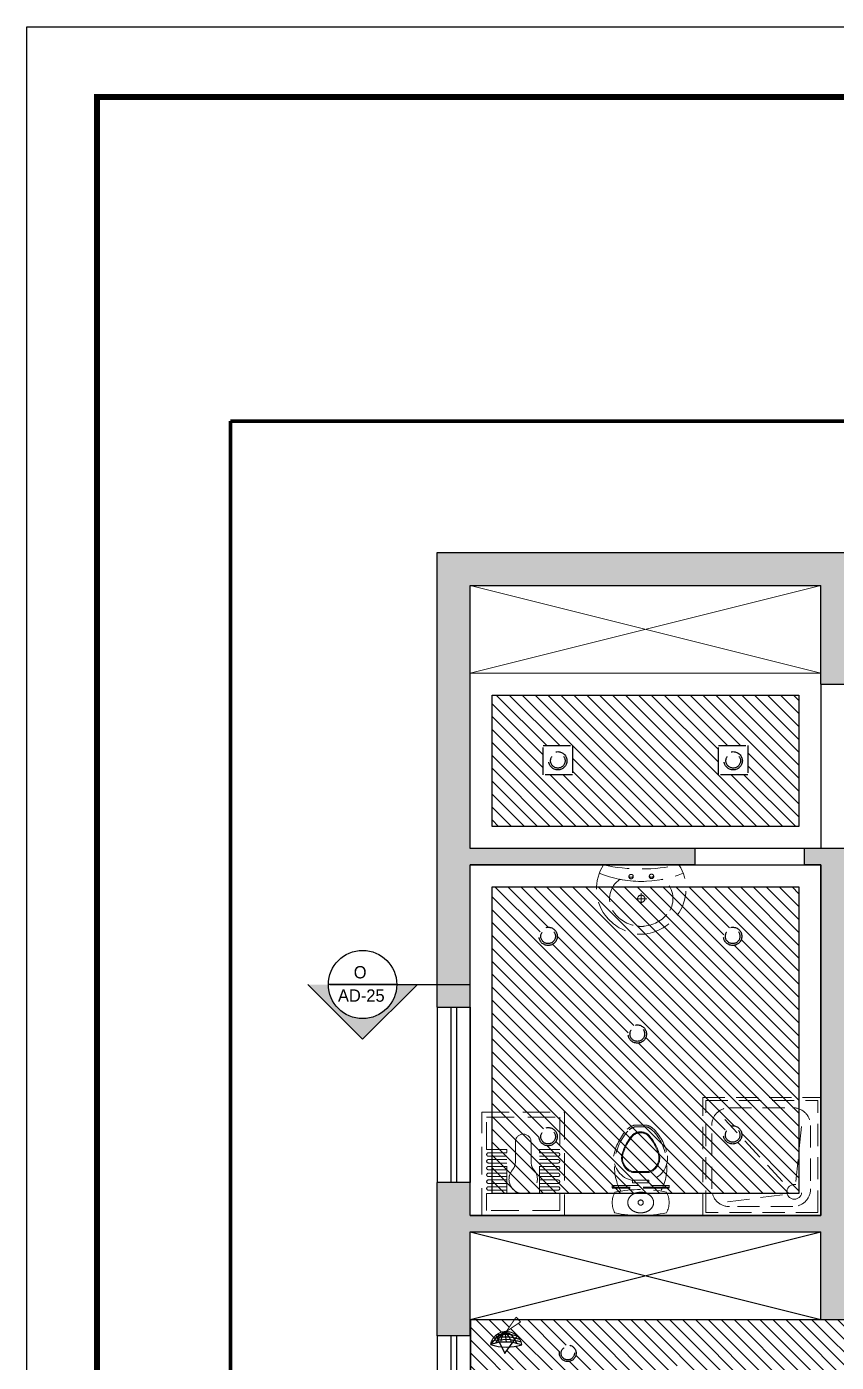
# Model space of a CAD drawing. Extents: x 10753 to 18704, y -5361 to 1140.
# Drawn here: x 12704.2 to 12925.8, y -1097.9 to -732.2 of the extents above; entities that cross this region are included whole.
import ezdxf

# ---------------------------------------------------------------- set-up
doc = ezdxf.new("R2010")
doc.units = 0
doc.header["$LTSCALE"] = 30
doc.header["$MEASUREMENT"] = 0
doc.linetypes.add('HIDDEN', pattern=[0.375, 0.25, -0.125])
doc.layers.get('0').update_dxf_attribs({"linetype": 'CONTINUOUS'})
for name, color, linetype in [('Ceiling Plans', 165, 'CONTINUOUS'), ('CEILING SECTION', 33, 'CONTINUOUS'), ('E-SAVERS', 2, 'HIDDEN'), ('furniture', 9, 'CONTINUOUS'), ('SEAL', 1, 'CONTINUOUS'), ('stairs terrace', 1, 'CONTINUOUS'), ('SWITCHES', 3, 'CONTINUOUS'), ('WALL', 2, 'CONTINUOUS'), ('Walls Hatch', 51, 'CONTINUOUS'), ('WINDOW', 5, 'CONTINUOUS'), ('WL', 9, 'CONTINUOUS')]:
    doc.layers.add(name, color=color, linetype=linetype)
doc.layers.add('hatich', color=8, linetype='HIDDEN', lineweight=5)
doc.styles.add('EE', font='eurr____.ttf')

# ---------------------------------------------------------------- blocks, each defined once
blk = doc.blocks.new('WINDOW')
for p, q in [((12, 0), (0, 0)), ((12, -3.75), (0, -3.75)), ((12, -5.25), (0, -5.25)), ((12, -9), (0, -9))]:
    blk.add_line(p, q)
blk = doc.blocks.new('DISH')
for p, q in [((-0.51, 3.15), (4.23, 1.64)), ((0.33, -2.03), (-0.51, 3.15))]:
    blk.add_line(p, q)
at = {"const_width": 0.25}
blk.add_lwpolyline([(-2.08, -1.29, 0.835288), (3.55, 4.21, 0.835288)], format="xyb", dxfattribs=at)
blk.add_lwpolyline([(-0.64, 3.15, 1), (-0.39, 3.15, 1)], format="xyb", close=True, dxfattribs=at)
for points in [[(3.04, -0.89), (2.22, -5.15)], [(3.04, -0.89), (3.85, -5.15)]]:
    blk.add_lwpolyline(points, dxfattribs=at)
blk.add_lwpolyline([(3.85, -5.15), (2.22, -5.15)])
for centre, radius, start, end in [((9.18, -7.17), 12.7, 116.3087, 152.407), ((-7.71, 10.1), 12.7, 296.3087, 332.407), ((-7.22, 9.7), 12.7, 296.3087, 331.1304), ((-6.15, 2.62), 9.83, 339.1084, 9.3505), ((-6.67, 9.34), 12.7, 297.7801, 328.5558), ((2.61, 4.15), 4.7, 238.7814, 275.8089), ((-6.24, 8.85), 12.7, 301.1426, 325.4613), ((-8.95, -13.51), 17.71, 46.4989, 55.141), ((-0.01, -0.3), 3.11, 349.0787, 47.6791), ((-4.33, 0.79), 7.55, 347.1666, 17.5568), ((1.07, 3.01), 4.15, 241.461, 300.1186)]:
    blk.add_arc(centre, radius, start, end)
blk = doc.blocks.new('SHAWER1')
for p, q in [((1, -1), (1, -41)), ((1, -1), (41, -1)), ((2, -2), (2, -40)), ((2, -2), (40, -2)), ((40, -40), (40, -2)), ((41, -41), (41, -1)), ((12.5, -9.5), (31.5, -7.5)), ((8, -14), (5.5, -33.5)), ((12.5, -14), (33.5, -33.5)), ((2, -40), (40, -40)), ((1, -41), (41, -41))]:
    blk.add_line(p, q)
blk.add_lwpolyline([(31.5, -4.5), (10, -4.5, 0.414214), (4, -10.5), (4, -32, 0.414214), (10, -38), (31.5, -38, 0.414214), (37.5, -32), (37.5, -10.5, 0.414214)], format="xyb", close=True)
blk.add_circle((9, -10), 2.5)
blk = doc.blocks.new('W.C')
for p, q in [((-3.56, 25.29), (-3.82, 25.06)), ((-3.25, 24.9), (-3.45, 24.72)), ((1.87, 26.24), (-1.79, 26.26)), ((1.86, 25.74), (-1.79, 25.76)), ((3.89, 25.04), (3.64, 25.27)), ((-2.37, 12.76), (-0.03, 12.75)), ((-2.37, 12.51), (-0.03, 12.5)), ((2.37, 12.49), (0.03, 12.5)), ((0.04, 12.75), (2.37, 12.74)), ((-8.23, 8.82), (-8.23, 8.07)), ((8.27, 8.67), (-8.23, 8.71)), ((-8.23, 8.21), (8.27, 8.17)), ((-8.23, 7.96), (8.27, 7.92)), ((-2.37, 10.26), (-2.38, 9.51)), ((-2.38, 9.51), (-0.04, 9.5)), ((-2.37, 10.26), (-0.04, 10.25)), ((2.36, 10.24), (0.03, 10.25)), ((2.36, 9.49), (0.03, 9.5)), ((2.36, 10.24), (2.36, 9.49)), ((8.27, 8.02), (8.27, 8.77))]:
    blk.add_line(p, q)
blk.add_circle((0.01, 3.75), 0.75)
for centre, radius, start, end in [((7.64, 14.23), 15.77, 136.6415, 168.8921), ((7.64, 14.23), 15.27, 136.6415, 208.0248), ((7.64, 14.23), 13.52, 136.6415, 166.7954), ((7.64, 14.23), 13.27, 136.6415, 166.7954), ((-0.02, 20.87), 5.66, 108.1879, 128.73), ((-0.02, 20.87), 5.16, 108.1879, 128.73), ((-0.02, 20.87), 3.41, 89.6485, 128.73), ((-0.02, 20.87), 3.16, 89.6485, 128.73), ((0.07, 20.87), 3.41, 50.9518, 90.0333), ((0.07, 20.87), 3.16, 50.9518, 90.0333), ((0.07, 20.87), 5.16, 50.9518, 71.494), ((0.07, 20.87), 5.66, 50.9518, 71.494), ((-7.63, 14.28), 13.27, 12.8864, 43.0404), ((-7.63, 14.28), 13.52, 12.8864, 43.0404), ((-7.63, 14.28), 15.27, 331.699, 43.0404), ((-7.63, 14.28), 15.77, 10.7897, 43.0404), ((-1.19, 16.67), 6.59, 174.76, 259.6386), ((-1.19, 16.67), 4.34, 172.1106, 253.2536), ((-1.19, 16.67), 4.09, 171.6346, 253.2536), ((1.21, 16.66), 6.59, 280.0432, 4.9218), ((1.21, 16.66), 4.09, 286.4283, 8.0472), ((1.21, 16.66), 4.34, 286.4283, 7.5712), ((-1.86, 3.76), 6.38, 151.7684, 207.9134), ((-0.08, -30.37), 37.88, 78.4197, 101.2621), ((-1.32, 3.75), 2.42, 152.4673, 179.8409), ((-0.68, 3.42), 3.14, 128.5007, 152.4673), ((-0.26, 2.9), 3.81, 108.1746, 128.5007), ((0.01, 2.08), 4.67, 89.8409, 108.1746), ((0.01, 2.08), 4.67, 71.5072, 89.8409), ((0.28, 2.9), 3.81, 51.1811, 71.5072), ((0.7, 3.42), 3.14, 27.2145, 51.1811), ((1.34, 3.75), 2.42, 359.8409, 27.2145), ((1.89, 3.74), 6.38, 331.7684, 27.9134), ((0.11, 37.87), 37.88, 258.4197, 281.2621), ((-1.32, 3.75), 2.42, 179.8409, 207.2145), ((-0.68, 4.08), 3.14, 207.2145, 231.1811), ((-0.26, 4.6), 3.81, 231.1811, 251.5072), ((0.02, 5.42), 4.67, 251.5072, 269.8409), ((0.02, 5.42), 4.67, 269.8409, 288.1746), ((0.28, 4.6), 3.81, 288.1746, 308.5007), ((0.7, 4.08), 3.14, 308.5007, 332.4673), ((1.34, 3.75), 2.42, 332.4673, 359.8409)]:
    blk.add_arc(centre, radius, start, end)
blk = doc.blocks.new('A$C17367797')
at = {"color": 2}
for p, q in [((13, 8.73), (13, 11.92)), ((11.4, 10.32), (14.59, 10.32))]:
    blk.add_line(p, q, dxfattribs=at)
for points in [[(23.94, 20.16), (2.06, 20.16, 0.313319), (2.54, 5.54, 0.199679), (11.81, 0.07, 0.059042), (14.19, 0.07, 0.199679), (23.46, 5.54, 0.313319)], [(21.3, 6.91, 0.393124), (19.21, 15.96, -0.095727), (6.79, 15.96, 0.393124), (4.7, 6.91, 0.226359), (12.1, 2.33, 0.028741), (13, 2.28, 0.028741), (13.9, 2.33, 0.226359)]]:
    blk.add_lwpolyline(points, format="xyb", close=True)
for centre in [(10.05, 16.76), (15.98, 16.81)]:
    blk.add_circle(centre, 0.647)
blk.add_circle((13, 10.32), 1.06, dxfattribs=at)
for centre, radius, start, end in [((13, 69.54), 50.58, 257.5052, 282.4948), ((13, 48.1), 32.74, 248.1629, 291.8371), ((10.05, 17.72), 1.15, 235.9223, 304.0777), ((15.97, 17.76), 1.15, 236.7204, 304.8758)]:
    blk.add_arc(centre, radius, start, end)

msp = doc.modelspace()

# ---------------------------------------------------------------- hatches: boundary and pattern name
at = {"layer": 'Ceiling Plans'}
h = msp.add_hatch(dxfattribs=at)
h.set_pattern_fill('ANSI31', color=200, scale=20, angle=90)
h.set_pattern_definition([(135, (16662.0542, -20618.8955), (-1.76776695, -1.76776695), [])])
h.paths.add_polyline_path([(12872.07826, -1086.21197), (12872.07826, -1107.22656, 0.040194288), (12915.67868, -1110.73721), (12915.67868, -1105.43741, -1), (12915.67868, -1100.89569), (12915.67868, -1086.21197)])
h.paths.add_polyline_path([(12882.97836, -1103.32898, -1), (12882.97836, -1098.78727, -1)], flags=16)
h.paths.add_polyline_path([(12882.97836, -1102.87481, -1), (12882.97836, -1099.24144, -1)], flags=0)
h.paths.add_polyline_path([(12838.79226, -1086.21197), (12839.42177, -1086.84416), (12835.50201, -1089.48824, -0.362701715), (12839.74421, -1093.12882, -0.063979144), (12836.26811, -1093.73947), (12835.03677, -1095.44464, -0.559360293), (12835.05408, -1095.21309), (12834.26698, -1093.68697, -0.057507431), (12831.16424, -1093.01439, -0.362701714), (12835.50201, -1089.48824), (12837.73239, -1086.21197), (12825.7528, -1086.21197), (12825.7528, -1230.21197), (12872.07826, -1230.21197), (12872.07826, -1209.19737, 0.030785584), (12839.37794, -1216.58683), (12839.37794, -1099.8371, 0.030785584), (12872.07826, -1107.22656), (12872.07826, -1086.21197)])
h.paths.add_polyline_path([(12852.32181, -1097.72039, -1), (12852.32181, -1093.17868, -1)], flags=16)
h.paths.add_polyline_path([(12852.32181, -1097.26622, -1), (12852.32181, -1093.63285, -1)], flags=0)
h.paths.add_polyline_path([(12831.88411, -1115.73309, -1), (12831.88411, -1111.19138, -1)], flags=16)
h.paths.add_polyline_path([(12831.88411, -1115.27892, -1), (12831.88411, -1111.64555, -1)], flags=0)
h.paths.add_polyline_path([(12835.56117, -1185.64337), (12835.56117, -1220.52372), (12827.23251, -1220.52372), (12827.23251, -1185.64337)], flags=16)
h.paths.add_polyline_path([(12852.32181, -1223.24526, -1), (12852.32181, -1218.70355, -1)], flags=16)
h.paths.add_polyline_path([(12852.32181, -1222.79109, -1), (12852.32181, -1219.15772, -1)], flags=0)
h.paths.add_polyline_path([(12915.67868, -1086.21197), (12915.67868, -1100.89569, -1), (12915.67868, -1105.43741), (12915.67868, -1110.73721, 0.040194288), (12959.27911, -1107.22656), (12959.27911, -1086.21197)])
h.paths.add_polyline_path([(12938.98585, -1087.2041), (12937.23122, -1087.2041), (12937.15295, -1087.44628), (12942.603, -1087.44628, -1.0691929)], flags=16)
h.paths.add_polyline_path([(12945.95277, -1088.62604), (12945.95277, -1086.80935), (12956.85288, -1086.80935), (12956.85288, -1088.62604), (12955.43279, -1088.62604, -1), (12951.79942, -1088.62604), (12950.95505, -1088.62604, -1), (12947.32168, -1088.62604)], flags=16)
h.paths.add_polyline_path([(12948.379, -1098.9315, -1), (12948.379, -1103.47321, -1)], flags=16)
h.paths.add_polyline_path([(12948.379, -1099.38567, -1), (12948.379, -1103.01904, -1)], flags=0)
h.paths.add_polyline_path([(12959.27911, -1086.21197), (12959.27911, -1107.22656, 0.030785584), (12991.97943, -1099.8371), (12991.97943, -1216.58683, 0.030785584), (12959.27911, -1209.19737), (12959.27911, -1230.21197), (13005.60457, -1230.21197), (13005.60457, -1086.21197)])
h.paths.add_polyline_path([(12999.47326, -1115.73309, -1), (12999.47326, -1111.19138, -1)], flags=16)
h.paths.add_polyline_path([(12999.47326, -1115.27892, -1), (12999.47326, -1111.64555, -1)], flags=0)
h.paths.add_polyline_path([(12979.03555, -1097.6986, -1), (12979.03555, -1093.15689, -1)], flags=16)
h.paths.add_polyline_path([(12979.03555, -1097.24443, -1), (12979.03555, -1093.61106, -1)], flags=0)
h.paths.add_polyline_path([(12999.47326, -1205.23256, -1), (12999.47326, -1200.69084, -1)], flags=16)
h.paths.add_polyline_path([(12999.47326, -1204.77838, -1), (12999.47326, -1201.14502, -1)], flags=0)
h.paths.add_polyline_path([(12979.03555, -1223.26705, -1), (12979.03555, -1218.72533, -1)], flags=16)
h.paths.add_polyline_path([(12979.03555, -1222.81287, -1), (12979.03555, -1219.17951, -1)], flags=0)
h.paths.add_polyline_path([(12915.67868, -1205.68673), (12915.67868, -1210.98653, -1), (12915.67868, -1215.52824), (12915.67868, -1230.21197), (12959.27911, -1230.21197), (12959.27911, -1209.19737, 0.040194288)])
h.paths.add_polyline_path([(12948.379, -1212.95072, -1), (12948.379, -1217.49243, -1)], flags=16)
h.paths.add_polyline_path([(12948.379, -1213.40489, -1), (12948.379, -1217.03826, -1)], flags=0)
h.paths.add_polyline_path([(12872.07826, -1209.19737), (12872.07826, -1230.21197), (12915.67868, -1230.21197), (12915.67868, -1215.52824, -1), (12915.67868, -1210.98653), (12915.67868, -1205.68673, 0.040194288)])
h.paths.add_polyline_path([(12882.97836, -1217.63667, -1), (12882.97836, -1213.09496, -1)], flags=16)
h.paths.add_polyline_path([(12882.97836, -1217.1825, -1), (12882.97836, -1213.54913, -1)], flags=0)
h.paths.add_polyline_path([(12834.45388, -1211.13451), (12834.45388, -1195.49483), (12829.11949, -1195.49483), (12829.11949, -1211.13451)], flags=8)
at = {"layer": 'CEILING SECTION'}
msp.add_hatch(color=256, dxfattribs=at).paths.add_polyline_path([(12781.15408, -994.4726), (12786.80993, -994.4726, 0.414213562), (12796.15408, -1003.81675, 0.414213562), (12805.49822, -994.4726), (12811.15408, -994.4726), (12796.15408, -1009.4726)])
at = {"layer": 'Walls Hatch'}
h = msp.add_hatch(color=51, dxfattribs=at)
h.dxf.hatch_style = 1
h.paths.add_polyline_path([(13110.60457, -900.21197), (13110.60457, -1077.21197), (13106.10457, -1077.21197), (13106.10457, -1086.21197), (13119.60457, -1086.21197), (13119.60457, -909.21197), (13178.10457, -909.21197), (13178.10457, -900.21197)])
h.paths.add_polyline_path([(12930.60457, -1077.21197), (12930.60457, -957.21197), (12917.10457, -957.21197), (12917.10457, -961.71197), (12921.60457, -961.71197), (12921.60457, -1057.71197), (12825.60457, -1057.71197), (12825.60457, -1048.71197), (12816.60457, -1048.71197), (12816.60457, -1090.71197), (12825.60457, -1090.71197), (12825.60457, -1062.21197), (12921.60457, -1062.21197), (12921.60457, -1086.21197), (13005.60457, -1086.21197), (13053.60457, -1086.21197), (13053.60457, -1090.71197), (13062.60457, -1090.71197), (13062.60457, -1086.21197), (13064.10457, -1086.21197), (13064.10457, -1077.21197)])
h.paths.add_polyline_path([(13053.60457, -1132.71197), (13053.60457, -1149.21197), (13049.1025, -1149.21197), (13049.1025, -1158.21197), (13095.60457, -1158.21197), (13095.60457, -1230.21197), (13014.60457, -1230.21197), (13014.60457, -1158.21197), (13019.1025, -1158.21197), (13019.1025, -1149.21197), (13005.60457, -1149.21197), (13005.60457, -1230.21197), (12825.7528, -1230.21197), (12825.60457, -1230.21197), (12825.60457, -1174.71197), (12816.60457, -1174.71197), (12816.60457, -1234.71197), (12882.60457, -1234.71197), (12969.60457, -1234.71197), (13031.10457, -1234.71197), (13031.10457, -1338.21197), (12996.60457, -1338.21197), (12996.60457, -1347.21197), (13031.10457, -1347.21197), (13104.60457, -1347.21197), (13104.60457, -1338.21197), (13035.60457, -1338.21197), (13035.60457, -1234.71197), (13095.60457, -1234.71197), (13095.60457, -1302.14447), (13104.60457, -1302.14447), (13104.60457, -1290.21197), (13100.10457, -1290.21197), (13100.10457, -1158.21197), (13139.82997, -1158.21197), (13143.60457, -1158.21197), (13143.60457, -1149.21197), (13062.60457, -1149.21197), (13062.60457, -1132.71197)])
h.paths.add_polyline_path([(12825.60457, -1338.21197), (12825.60457, -1296.21197), (12830.10457, -1296.21197), (12830.10457, -1291.71197), (12816.60457, -1291.71197), (12816.60457, -1347.21197), (12912.60457, -1347.21197), (12912.60457, -1338.21197), (12887.10457, -1338.21197), (12887.10457, -1291.71197), (12854.10457, -1291.71197), (12854.10457, -1296.21197), (12882.60457, -1296.21197), (12882.60457, -1338.21197)])
h.paths.add_polyline_path([(12816.60457, -876.21197), (12816.60457, -1000.71197), (12825.60457, -1000.71197), (12825.60457, -961.71197), (12887.10457, -961.71197), (12887.10457, -957.21197), (12825.60457, -957.21197), (12825.60457, -885.21197), (12921.60457, -885.21197), (12921.60457, -912.21197), (12930.60457, -912.21197), (12930.60457, -885.21197), (12966.607, -885.21197), (12966.607, -876.21197)])
h.paths.add_polyline_path([(13322.10457, -900.21197), (13322.10457, -909.21197), (13380.60457, -909.21197), (13380.60457, -933.30958, -0.022070349), (13394.10457, -933.42313), (13394.10457, -924.41139, 0.006949214), (13389.60457, -924.25055), (13389.60457, -900.21197)])
h.paths.add_polyline_path([(13293.06889, -1086.21197), (13293.06889, -1090.71197), (13302.06889, -1090.71197), (13302.06889, -1086.21197, -0.98816443), (13470.04507, -1084.21197), (13415.10457, -1084.21197), (13415.10457, -1093.21197), (13424.10457, -1093.21197), (13424.10457, -1088.71197), (13479.03528, -1088.71197, 1.013533646)])
h.paths.add_polyline_path([(13184.10457, -1137.21197), (13184.10457, -1149.21197), (13179.60457, -1149.21197), (13179.60457, -1158.21197), (13184.10457, -1158.21197), (13184.10457, -1290.21197), (13179.60457, -1290.21197), (13179.60457, -1347.21197), (13214.10457, -1347.21197), (13214.10457, -1338.21197), (13188.60457, -1338.21197), (13188.60457, -1222.71197), (13215.60457, -1222.71197), (13215.60457, -1218.21197), (13188.60457, -1218.21197), (13188.60457, -1146.21197), (13266.60457, -1146.21197), (13266.60457, -1186.71197), (13275.60457, -1186.71197), (13275.60457, -1146.21197), (13302.06889, -1146.21197), (13302.06889, -1132.71197), (13293.06889, -1132.71197), (13293.06889, -1137.21197)])
h.paths.add_polyline_path([(13266.60457, -1216.71197), (13266.60457, -1338.21197), (13262.10457, -1338.21197), (13262.10457, -1347.21197), (13284.60457, -1347.21197), (13284.60457, -1338.21197), (13275.60457, -1338.21197), (13275.60457, -1216.71197)], flags=17)
h.paths.add_polyline_path([(13415.10457, -1135.21197), (13415.10457, -1137.21197), (13344.06889, -1137.21197), (13344.06889, -1146.21197), (13419.60457, -1146.21197), (13419.60457, -1338.21197), (13400.10457, -1338.21197), (13400.10457, -1347.21197), (13439.10457, -1347.21197), (13439.10457, -1338.21197), (13424.10457, -1338.21197), (13424.10457, -1135.21197)])
h.paths.add_polyline_path([(13356.60457, -1338.21197), (13356.60457, -1347.21197), (13370.10457, -1347.21197), (13370.10457, -1338.21197)], flags=17)
h.paths.add_polyline_path([(13370.10457, -1338.21197), (13381.35457, -1347.21197), (13388.85457, -1347.21197), (13400.10457, -1338.21197)], flags=17)
h.paths.add_polyline_path([(13370.10457, -1338.21197), (13370.10457, -1347.21197), (13381.35457, -1347.21197)], flags=16)
h.paths.add_polyline_path([(13388.85457, -1347.21197), (13400.10457, -1347.21197), (13400.10457, -1338.21197)], flags=16)
h.paths.add_polyline_path([(13466.10457, -1167.19171), (13466.10457, -1287.21197), (13475.10457, -1287.21197), (13475.10457, -1167.19171), (13499.10457, -1167.19171), (13499.10457, -1158.19171), (13475.10457, -1158.19171, 0.414213562)])
h.paths.add_polyline_path([(13521.07969, -1158.19171), (13499.10457, -1158.19171), (13499.10457, -1167.19171), (13526.3767, -1167.19171, 0.066681892), (13542.74331, -1127.40813), (13534.03918, -1125.11946, -0.058237248)])
h.paths.add_polyline_path([(13476.11029, -951.53997), (13471.10799, -959.02175, -0.094745019), (13512.03291, -999.36691), (13519.44256, -994.25837, 0.094745019)])
h.paths.add_polyline_path([(13431.85935, -930.81817), (13429.31544, -939.45116, -0.018581867), (13440.09313, -943.06735), (13443.27103, -934.64708, 0.018581867)])
h.paths.add_polyline_path([(13528.18221, -1029.53038, -0.02209114), (13532.62924, -1042.29087), (13541.25044, -1039.70728, 0.02209114), (13536.54182, -1026.19617)])
h.paths.add_polyline_path([(13538.83482, -1077.75199, -0.02209114), (13538.98545, -1091.26433), (13547.98054, -1091.56153, 0.02209114), (13547.82105, -1077.25434)])

# ---------------------------------------------------------------- linework, layer by layer
at = {"layer": 'Ceiling Plans'}
for p, q in [((12921.60457, -912.21197), (12921.60457, -957.21197)), ((12836.9411, -951.21197), (12831.60457, -945.87543)), ((12833.40556, -951.21197), (12831.60457, -949.41097)), ((12917.10457, -957.21197), (12887.10457, -957.21197)), ((12887.10457, -961.71197), (12917.10457, -961.71197))]:
    msp.add_line(p, q, dxfattribs=at)
at = {"layer": 'Ceiling Plans', "color": 200}
for p, q in [((12845.60457, -931.59116), (12831.60457, -917.59116)), ((12846.58487, -929.03593), (12832.7609, -915.21197)), ((12850.1204, -929.03593), (12836.29644, -915.21197)), ((12875.83197, -951.21197), (12839.83197, -915.21197)), ((12879.36751, -951.21197), (12843.36751, -915.21197)), ((12882.90304, -951.21197), (12846.90304, -915.21197)), ((12886.43857, -951.21197), (12850.43857, -915.21197)), ((12889.97411, -951.21197), (12853.97411, -915.21197)), ((12893.50964, -951.21197), (12857.50964, -915.21197)), ((12897.04517, -951.21197), (12861.04517, -915.21197)), ((12900.58071, -951.21197), (12864.58071, -915.21197)), ((12904.11624, -951.21197), (12868.11624, -915.21197)), ((12907.65178, -951.21197), (12871.65178, -915.21197)), ((12893.60457, -933.62922), (12875.18731, -915.21197)), ((12893.60457, -930.09369), (12878.72284, -915.21197)), ((12896.08234, -929.03593), (12882.25838, -915.21197)), ((12899.61788, -929.03593), (12885.79391, -915.21197)), ((12915.60457, -941.48709), (12889.32945, -915.21197)), ((12915.60457, -937.95155), (12892.86498, -915.21197)), ((12915.60457, -934.41602), (12896.40051, -915.21197)), ((12915.60457, -930.88048), (12899.93605, -915.21197)), ((12915.60457, -927.34495), (12903.47158, -915.21197)), ((12915.60457, -923.80942), (12907.00712, -915.21197)), ((12915.60457, -920.27388), (12910.54265, -915.21197)), ((12915.60457, -916.73835), (12914.07818, -915.21197)), ((12845.60457, -935.1267), (12831.60457, -921.1267)), ((12858.1543, -951.21197), (12831.60457, -924.66223)), ((12854.61877, -951.21197), (12831.60457, -928.19776)), ((12851.08323, -951.21197), (12831.60457, -931.7333)), ((12872.29644, -951.21197), (12853.60457, -932.52009)), ((12915.60457, -945.02262), (12901.60457, -931.02262)), ((12847.5477, -951.21197), (12831.60457, -935.26883)), ((12868.7609, -951.21197), (12853.60457, -936.05563)), ((12915.60457, -948.55815), (12901.60457, -934.55815)), ((12844.01217, -951.21197), (12831.60457, -938.80437)), ((12861.68984, -951.21197), (12847.5138, -937.03593)), ((12865.22537, -951.21197), (12851.04933, -937.03593)), ((12911.18731, -951.21197), (12897.01128, -937.03593)), ((12914.72284, -951.21197), (12900.54681, -937.03593)), ((12840.47663, -951.21197), (12831.60457, -942.3399)), ((12844.74923, -980.07625), (12832.38495, -967.71197)), ((12846.9825, -978.77399), (12835.92048, -967.71197)), ((12915.60457, -1043.86052), (12839.45602, -967.71197)), ((12915.60457, -1040.32498), (12842.99155, -967.71197)), ((12915.60457, -1036.78945), (12846.52708, -967.71197)), ((12915.60457, -1033.25391), (12850.06262, -967.71197)), ((12915.60457, -1029.71838), (12853.59815, -967.71197)), ((12915.60457, -1026.18285), (12857.13369, -967.71197)), ((12915.60457, -1022.64731), (12860.66922, -967.71197)), ((12915.60457, -1019.11178), (12864.20475, -967.71197)), ((12915.60457, -1015.57624), (12867.74029, -967.71197)), ((12915.60457, -1012.04071), (12871.27582, -967.71197)), ((12915.60457, -1008.50518), (12874.81135, -967.71197)), ((12915.60457, -1004.96964), (12878.34689, -967.71197)), ((12895.00262, -980.83216), (12881.88242, -967.71197)), ((12896.62457, -978.91858), (12885.41796, -967.71197)), ((12915.60457, -994.36304), (12888.95349, -967.71197)), ((12915.60457, -990.82751), (12892.48902, -967.71197)), ((12915.60457, -987.29197), (12896.02456, -967.71197)), ((12915.60457, -983.75644), (12899.56009, -967.71197)), ((12915.60457, -980.22091), (12903.09563, -967.71197)), ((12915.60457, -976.68537), (12906.63116, -967.71197)), ((12915.60457, -973.14984), (12910.16669, -967.71197)), ((12915.60457, -969.6143), (12913.70223, -967.71197)), ((12868.87024, -1007.73279), (12831.60457, -970.46712)), ((12909.31388, -1051.71197), (12831.60457, -974.00265)), ((12905.77835, -1051.71197), (12831.60457, -977.53819)), ((12902.24281, -1051.71197), (12831.60457, -981.07372)), ((12870.39989, -1005.72691), (12848.14124, -983.46826)), ((12915.60457, -1047.39605), (12849.4435, -981.23499)), ((12915.60457, -1001.43411), (12897.90484, -983.73439)), ((12915.60457, -997.89858), (12899.81842, -982.11243)), ((12898.70728, -1051.71197), (12831.60457, -984.60925)), ((12895.17174, -1051.71197), (12831.60457, -988.14479)), ((12891.63621, -1051.71197), (12831.60457, -991.68032)), ((12888.10068, -1051.71197), (12831.60457, -995.21586)), ((12884.56514, -1051.71197), (12831.60457, -998.75139)), ((12881.02961, -1051.71197), (12831.60457, -1002.28692)), ((12877.49407, -1051.71197), (12831.60457, -1005.82246)), ((12873.95854, -1051.71197), (12831.60457, -1009.35799)), ((12897.85119, -1033.17821), (12873.66328, -1008.99029)), ((12870.42301, -1051.71197), (12831.60457, -1012.89352)), ((12895.38939, -1034.25194), (12871.65739, -1010.51995)), ((12866.88747, -1051.71197), (12831.60457, -1016.42906)), ((12845.63491, -1033.99494), (12831.60457, -1019.96459)), ((12844.45391, -1036.34947), (12831.60457, -1023.50013)), ((12856.28087, -1051.71197), (12831.60457, -1027.03566)), ((12852.74534, -1051.71197), (12831.60457, -1030.57119)), ((12849.2098, -1051.71197), (12831.60457, -1034.10673)), ((12845.67427, -1051.71197), (12831.60457, -1037.64226)), ((12859.81641, -1051.71197), (12846.71925, -1038.61482)), ((12863.35194, -1051.71197), (12849.07378, -1037.43381)), ((12912.84941, -1051.71197), (12898.85932, -1037.72187)), ((12915.60457, -1050.93158), (12899.93305, -1035.26007)), ((12842.13874, -1051.71197), (12831.60457, -1041.1778)), ((12838.6032, -1051.71197), (12831.60457, -1044.71333)), ((12835.06767, -1051.71197), (12831.60457, -1048.24886))]:
    msp.add_line(p, q, dxfattribs=at)
for points in [[(12831.60457, -951.21197), (12831.60457, -915.21197), (12915.60457, -915.21197), (12915.60457, -951.21197)], [(12831.60457, -1051.71197), (12831.60457, -967.71197), (12915.60457, -967.71197), (12915.60457, -1051.71197)]]:
    msp.add_lwpolyline(points, close=True, dxfattribs=at)
at = {"layer": 'Ceiling Plans'}
for points in [[(12825.60457, -1057.71197), (12825.60457, -961.71197), (12921.60457, -961.71197), (12921.60457, -1057.71197)], [(12825.7528, -1230.21197), (12825.7528, -1086.21197), (13005.60457, -1086.21197), (13005.60457, -1230.21197)]]:
    msp.add_lwpolyline(points, close=True, dxfattribs=at)
at = {"layer": 'CEILING SECTION'}
for p, q in [((12781.15408, -994.4726), (12796.15408, -1009.4726)), ((12805.49822, -994.4726), (12786.80993, -994.4726)), ((12787.20993, -994.4726), (12825.60457, -994.47169)), ((12811.15408, -994.4726), (12796.15408, -1009.4726))]:
    msp.add_line(p, q, dxfattribs=at)
msp.add_circle((12796.15408, -994.4726), 9.34415, dxfattribs=at)
at = {"layer": 'E-SAVERS', "color": 1}
for points in [[(12845.60457, -937.03593), (12845.60457, -929.03593), (12853.60457, -929.03593), (12853.60457, -937.03593)], [(12893.60457, -937.03593), (12893.60457, -929.03593), (12901.60457, -929.03593), (12901.60457, -937.03593)]]:
    msp.add_lwpolyline(points, close=True, dxfattribs=at)
for centre, radius in [((12849.60457, -933.21197), 2.5), ((12849.60457, -933.21197), 2), ((12897.60457, -933.21197), 2.5), ((12897.60457, -933.21197), 2)]:
    msp.add_circle(centre, radius, dxfattribs=at)
at = {"layer": 'E-SAVERS', "color": 2}
for centre, radius in [((12846.9438, -981.27369), 2.5), ((12846.9438, -981.27369), 2), ((12897.46332, -981.27369), 2.5), ((12897.46332, -981.27369), 2), ((12871.35145, -1008.03874), 2.5), ((12871.35145, -1008.03874), 2), ((12846.9438, -1036.12492), 2.5), ((12846.9438, -1036.12492), 2), ((12897.46332, -1035.64794), 2.5), ((12897.46332, -1035.64794), 2), ((12852.32181, -1095.44953), 2.27086), ((12852.32181, -1095.44953), 1.81668)]:
    msp.add_circle(centre, radius, dxfattribs=at)
at = {"layer": 'furniture'}
msp.add_line((12851.47162, -1057.71197), (12828.7748, -1057.71197), dxfattribs=at)
at = {"layer": 'hatich', "linetype": 'Continuous'}
for p, q in [((12825.60457, -909.21197), (12921.60457, -885.21197)), ((12825.60457, -885.21197), (12921.60457, -909.21197)), ((12825.60457, -909.21197), (12921.60457, -909.21197))]:
    msp.add_line(p, q, dxfattribs=at)
at = {"layer": 'hatich'}
for p, q in [((12828.7748, -1029.43396), (12851.47162, -1029.43396)), ((12828.7748, -1057.71197), (12828.7748, -1029.43396)), ((12830.11428, -1030.77345), (12850.13213, -1030.77345)), ((12830.11428, -1039.62893), (12830.11428, -1030.77345)), ((12850.13213, -1030.77345), (12850.13213, -1039.62893)), ((12851.47162, -1029.43396), (12851.47162, -1057.71197)), ((12837.98376, -1042.97996), (12837.98375, -1037.56389)), ((12842.26266, -1037.56389), (12842.26266, -1042.97996)), ((12835.67686, -1039.62893), (12830.11428, -1039.62893)), ((12835.67686, -1040.55913), (12830.57938, -1040.55913)), ((12830.57938, -1041.48932), (12835.67686, -1041.48932)), ((12835.67687, -1051.7215), (12835.67686, -1039.62893)), ((12844.56955, -1039.62893), (12850.13213, -1039.62893)), ((12844.56955, -1051.7215), (12844.56955, -1039.62893)), ((12844.56955, -1040.55913), (12849.66703, -1040.55913)), ((12849.66703, -1041.48932), (12844.56955, -1041.48932)), ((12835.67686, -1042.41952), (12830.57938, -1042.41952)), ((12830.57938, -1043.34972), (12835.67686, -1043.34972)), ((12835.67686, -1044.27992), (12830.57938, -1044.27992)), ((12830.57938, -1045.21011), (12835.67687, -1045.21011)), ((12844.56955, -1042.41952), (12849.66703, -1042.41952)), ((12849.66703, -1043.34972), (12844.56955, -1043.34972)), ((12844.56955, -1044.27992), (12849.66703, -1044.27992)), ((12849.66703, -1045.21011), (12844.56955, -1045.21011)), ((12835.67687, -1046.14031), (12830.57938, -1046.14031)), ((12830.57938, -1047.07051), (12835.67687, -1047.07051)), ((12835.67687, -1048.00071), (12830.57938, -1048.00071)), ((12830.57938, -1048.9309), (12835.67687, -1048.9309)), ((12844.56955, -1046.14031), (12849.66703, -1046.14031)), ((12849.66703, -1047.07051), (12844.56955, -1047.07051)), ((12844.56955, -1048.00071), (12849.66703, -1048.00071)), ((12849.66703, -1048.9309), (12844.56955, -1048.9309)), ((12830.11428, -1051.7215), (12835.67687, -1051.7215)), ((12830.11428, -1056.37248), (12830.11428, -1051.7215)), ((12835.67687, -1049.8611), (12830.57938, -1049.8611)), ((12830.57938, -1050.7913), (12835.67687, -1050.7913)), ((12844.56955, -1049.8611), (12849.66703, -1049.8611)), ((12849.66703, -1050.7913), (12844.56955, -1050.7913)), ((12850.13213, -1051.7215), (12844.56955, -1051.7215)), ((12850.13213, -1051.7215), (12850.13213, -1056.37248)), ((12850.13213, -1056.37248), (12830.11428, -1056.37248))]:
    msp.add_line(p, q, dxfattribs=at)
for centre, radius, start, end in [((12840.12321, -1037.56389), 2.13945, 0, 180), ((12830.57938, -1041.02422), 0.4651, 90, 270), ((12849.66703, -1041.02422), 0.4651, 270, 90), ((12830.57938, -1042.88462), 0.4651, 90, 270), ((12830.57938, -1044.74501), 0.4651, 90, 270), ((12840.12321, -1047.83327), 3.88823, 140.36926, 180), ((12840.12321, -1047.83327), 3.88823, 180, 39.630758), ((12834.26297, -1042.97996), 3.72079, 320.369265, 0), ((12845.98345, -1042.97996), 3.72079, 180, 219.63074), ((12849.66703, -1042.88462), 0.4651, 270, 90), ((12849.66703, -1044.74501), 0.4651, 270.000017, 90), ((12830.57938, -1046.60541), 0.4651, 90, 270), ((12830.57938, -1048.4658), 0.4651, 90, 270), ((12849.66703, -1046.60541), 0.4651, 270, 90), ((12849.66703, -1048.4658), 0.4651, 270, 90.000017), ((12830.57938, -1050.3262), 0.4651, 90, 270), ((12849.66703, -1050.3262), 0.4651, 270, 90)]:
    msp.add_arc(centre, radius, start, end, dxfattribs=at)
at = {"layer": 'SEAL', "color": 1}
msp.add_lwpolyline([(13965.2198, -732.20551), (13965.2198, -1578.8118), (12704.22678, -1578.8118), (12704.22678, -732.20551)], close=True, dxfattribs=at)
at = {"layer": 'stairs terrace'}
for p, q in [((12825.60457, -1062.21197), (12921.60457, -1086.21197)), ((12825.60457, -1086.21197), (12921.60457, -1062.21197)), ((12825.60457, -1086.21197), (12921.60457, -1086.21197))]:
    msp.add_line(p, q, dxfattribs=at)
at = {"layer": 'WALL'}
for p, q in [((12816.60457, -876.21197), (13023.60457, -876.21197)), ((12816.60457, -1000.71197), (12816.60457, -876.21197)), ((12825.60457, -885.21197), (12921.60457, -885.21197)), ((12825.60457, -957.21197), (12825.60457, -885.21197)), ((12921.60457, -912.21197), (12921.60457, -885.21197)), ((12921.60457, -912.21197), (12930.60457, -912.21197)), ((12887.10457, -957.21197), (12825.60457, -957.21197)), ((12887.10457, -957.21197), (12887.10457, -961.71197)), ((12930.60457, -957.21197), (12917.10457, -957.21197)), ((12917.10457, -961.71197), (12917.10457, -957.21197)), ((12887.10457, -961.71197), (12825.60457, -961.71197)), ((12825.60457, -1000.71197), (12825.60457, -961.71197)), ((12921.60457, -961.71197), (12917.10457, -961.71197)), ((12921.60457, -1057.71197), (12921.60457, -961.71197)), ((12816.60457, -1000.71197), (12825.60457, -1000.71197)), ((12816.60457, -1090.71197), (12816.60457, -1048.71197)), ((12825.60457, -1048.71197), (12816.60457, -1048.71197)), ((12825.60457, -1057.71197), (12825.60457, -1048.71197)), ((12825.60457, -1057.71197), (12921.60457, -1057.71197)), ((12825.60457, -1062.21197), (12921.60457, -1062.21197)), ((12825.60457, -1090.71197), (12825.60457, -1062.21197)), ((12921.60457, -1086.21197), (12921.60457, -1062.21197)), ((12921.60457, -1086.21197), (13053.60457, -1086.21197)), ((12825.60457, -1090.71197), (12816.60457, -1090.71197))]:
    msp.add_line(p, q, dxfattribs=at)
at = {"layer": 'WALL', "const_width": 1}
for points in [[(13471.14243, -1406.85085), (12760.00266, -1407.06632), (12760.00266, -840.21197)], [(12760.00266, -840.21197), (13678.00266, -840.21197)]]:
    msp.add_lwpolyline(points, dxfattribs=at)
at = {"layer": 'WL', "const_width": 1.60342}
msp.add_lwpolyline([(13945.97875, -751.44656), (13945.97875, -1559.57075), (12723.46783, -1559.57075), (12723.46783, -751.44656)], close=True, dxfattribs=at)

# ---------------------------------------------------------------- block references
at = {"layer": 'hatich', "ltscale": 5, "xscale": 0.942600094756886, "yscale": 0.942600094756886, "zscale": 0.942600094756886}
msp.add_blockref('A$C17367797', (12860.17944, -980.7168), dxfattribs=at)
at = {"layer": 'hatich', "xscale": -0.80794293836329, "yscale": 0.80794293836329, "zscale": 0.8079429383630451, "rotation": 270}
msp.add_blockref('SHAWER1', (12922.41251, -1058.51991), dxfattribs=at)
at = {"layer": 'hatich', "xscale": -0.942600094756886, "yscale": 0.942600094756886, "zscale": 0.942600094756886}
msp.add_blockref('W.C', (12872.28912, -1057.71183), dxfattribs=at)
at = {"layer": 'SWITCHES', "xscale": 1.090010669529212, "yscale": 1.090010669529212, "zscale": 1.090010669529212, "rotation": 134.878013621341}
msp.add_blockref('DISH', (12837.15142, -1092.51625), dxfattribs=at)
at = {"layer": 'WINDOW', "rotation": 90}
for p, xscale, zscale in [((12816.60457, -1048.71197), 4, 4), ((12816.60457, -1174.71197), 7, 7)]:
    msp.add_blockref('WINDOW', p, dxfattribs=dict(at, xscale=xscale, zscale=zscale))

# ---------------------------------------------------------------- texts
at = {"layer": 'CEILING SECTION', "insert": (12793.74487, -989.42211), "char_height": 3.369284, "attachment_point": 1, "rotation": 359.7603176, "style": 'EE'}
msp.add_mtext_dynamic_manual_height_columns('{\\C0;O}', width=21.3389558, gutter_width=45, heights=[0], dxfattribs=at)
at = {"layer": 'CEILING SECTION', "insert": (12789.41905, -995.81661), "char_height": 3.3692839, "attachment_point": 1, "style": 'EE'}
msp.add_mtext_dynamic_manual_height_columns('{\\C0;AD-25}', width=31.0716794, gutter_width=45, heights=[0], dxfattribs=at)

doc.saveas('drawing.dxf')
